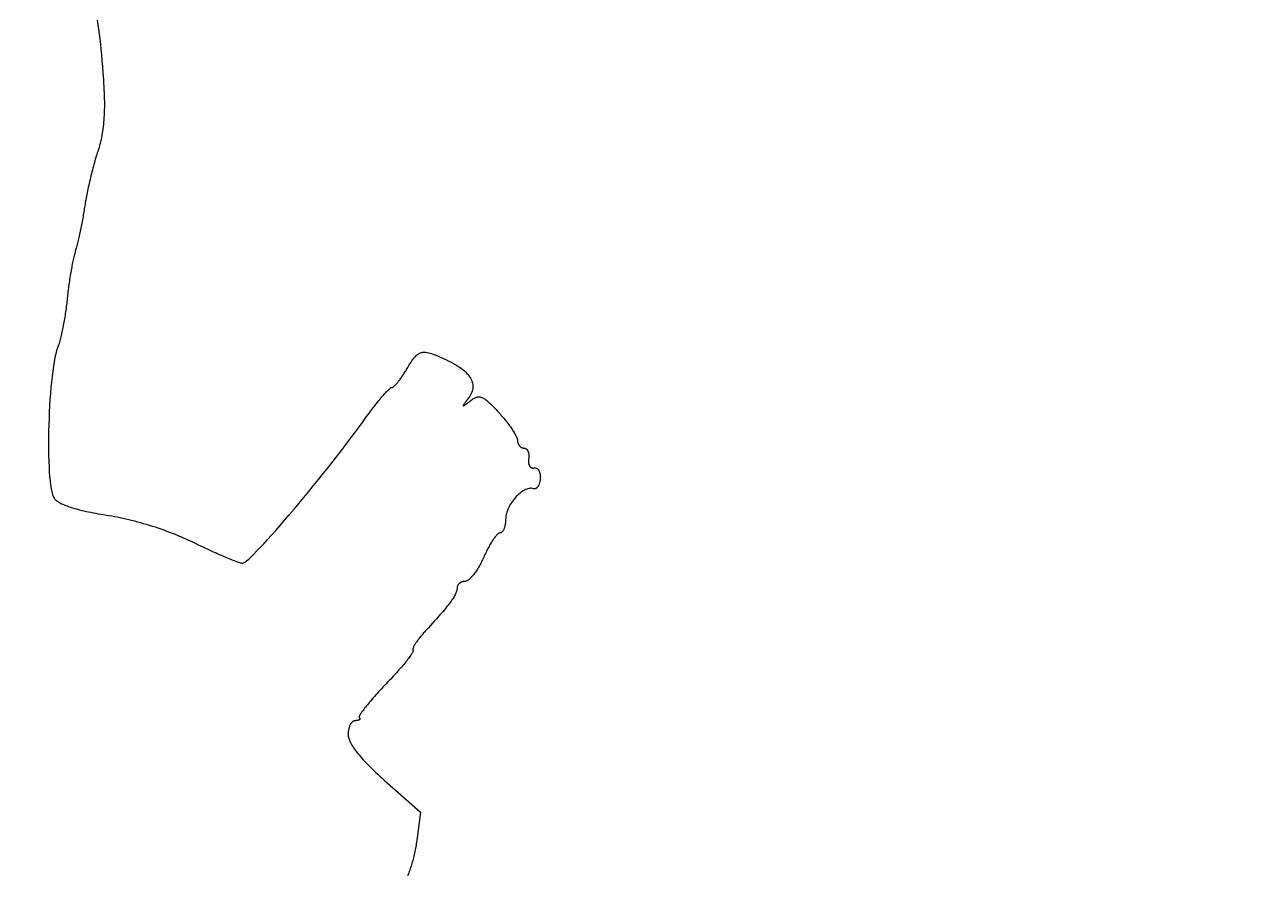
# Model space of a CAD drawing. Extents: x -25 to 25, y -25 to 25.
# Drawn here: x 6.08 to 15.13, y 6.1 to 12.39 of the extents above; entities that cross this region are included whole.
import ezdxf

# ---------------------------------------------------------------- set-up
doc = ezdxf.new("R2010")
doc.units = 0
doc.layers.add('CUT', color=1, linetype='CONTINUOUS')
doc.layers.add('YOUMU', color=7, linetype='CONTINUOUS')

msp = doc.modelspace()

# ---------------------------------------------------------------- linework, layer by layer
at = {"layer": 'CUT'}
msp.add_circle((0, 0), 25, dxfattribs=at)
at = {"layer": 'YOUMU'}
msp.add_lwpolyline([(6.6159, 12.4251), (6.6211, 12.3921), (6.626, 12.3579), (6.6306, 12.3226), (6.6351, 12.286), (6.6394, 12.2481), (6.6435, 12.2088), (6.6474, 12.1682), (6.6512, 12.1261), (6.6548, 12.0825), (6.6583, 12.0374), (6.6602, 12.0106), (6.6619, 11.9846), (6.6635, 11.9593), (6.6648, 11.9348), (6.666, 11.911), (6.6669, 11.8878), (6.6676, 11.8653), (6.6682, 11.8434), (6.6685, 11.8221), (6.6686, 11.8014), (6.6685, 11.7812), (6.6682, 11.7616), (6.6677, 11.7424), (6.667, 11.7238), (6.666, 11.7056), (6.6648, 11.6878), (6.6634, 11.6704), (6.6618, 11.6534), (6.66, 11.6367), (6.6579, 11.6204), (6.6557, 11.6043), (6.6532, 11.5885), (6.6504, 11.573), (6.6474, 11.5577), (6.6442, 11.5427), (6.6408, 11.5277), (6.6371, 11.513), (6.6332, 11.4984), (6.6291, 11.4838), (6.6247, 11.4694), (6.62, 11.455), (6.6165, 11.444), (6.6129, 11.4327), (6.6092, 11.4209), (6.6056, 11.4088), (6.6019, 11.3964), (6.5982, 11.3837), (6.5946, 11.3707), (6.5909, 11.3574), (6.5873, 11.344), (6.5836, 11.3304), (6.58, 11.3166), (6.5764, 11.3026), (6.5729, 11.2886), (6.5694, 11.2745), (6.566, 11.2604), (6.5626, 11.2463), (6.5593, 11.2321), (6.5561, 11.2181), (6.5529, 11.204), (6.5498, 11.1901), (6.5469, 11.1763), (6.544, 11.1627), (6.5412, 11.1493), (6.5386, 11.136), (6.5361, 11.123), (6.5337, 11.1103), (6.5314, 11.0979), (6.5293, 11.0858), (6.5273, 11.074), (6.5255, 11.0627), (6.5238, 11.0517), (6.5222, 11.0409), (6.5205, 11.0298), (6.5187, 11.0185), (6.5168, 11.007), (6.5149, 10.9954), (6.5129, 10.9837), (6.5108, 10.9718), (6.5086, 10.9598), (6.5064, 10.9478), (6.5042, 10.9358), (6.5019, 10.9237), (6.4995, 10.9117), (6.4972, 10.8996), (6.4948, 10.8877), (6.4923, 10.8758), (6.4899, 10.864), (6.4874, 10.8523), (6.4849, 10.8408), (6.4825, 10.8295), (6.48, 10.8183), (6.4775, 10.8074), (6.475, 10.7968), (6.4726, 10.7864), (6.4701, 10.7763), (6.4677, 10.7665), (6.4653, 10.757), (6.4629, 10.7479), (6.4606, 10.7392), (6.4583, 10.731), (6.4561, 10.7231), (6.4539, 10.7157), (6.4518, 10.7083), (6.4496, 10.7003), (6.4474, 10.6919), (6.4451, 10.683), (6.4429, 10.6736), (6.4406, 10.6638), (6.4383, 10.6536), (6.436, 10.6431), (6.4338, 10.6322), (6.4315, 10.6209), (6.4292, 10.6094), (6.427, 10.5976), (6.4247, 10.5856), (6.4225, 10.5733), (6.4203, 10.5609), (6.4182, 10.5482), (6.4161, 10.5355), (6.414, 10.5226), (6.4119, 10.5096), (6.41, 10.4966), (6.408, 10.4835), (6.4061, 10.4704), (6.4043, 10.4573), (6.4026, 10.4443), (6.4009, 10.4313), (6.3993, 10.4183), (6.3977, 10.4055), (6.3963, 10.3929), (6.3949, 10.3804), (6.3937, 10.368), (6.3925, 10.3559), (6.3913, 10.3438), (6.39, 10.3315), (6.3886, 10.3191), (6.3871, 10.3065), (6.3855, 10.2937), (6.3837, 10.2809), (6.3819, 10.268), (6.38, 10.2551), (6.378, 10.2421), (6.3759, 10.2292), (6.3738, 10.2163), (6.3716, 10.2034), (6.3693, 10.1906), (6.3669, 10.178), (6.3645, 10.1654), (6.3621, 10.153), (6.3596, 10.1408), (6.3571, 10.1288), (6.3545, 10.117), (6.3519, 10.1055), (6.3493, 10.0943), (6.3467, 10.0833), (6.344, 10.0727), (6.3413, 10.0625), (6.3387, 10.0526), (6.336, 10.0431), (6.3333, 10.0341), (6.3307, 10.0255), (6.328, 10.0174), (6.3254, 10.0098), (6.3228, 10.0027), (6.3159, 9.9821), (6.3093, 9.9577), (6.303, 9.93), (6.2971, 9.8991), (6.2916, 9.8654), (6.2864, 9.8291), (6.2816, 9.7904), (6.2772, 9.7498), (6.2732, 9.7074), (6.2696, 9.6635), (6.2664, 9.6184), (6.2636, 9.5724), (6.2612, 9.5257), (6.2592, 9.4786), (6.2577, 9.4315), (6.2565, 9.3846), (6.2559, 9.3381), (6.2557, 9.2923), (6.2559, 9.2475), (6.2566, 9.2041), (6.2577, 9.1622), (6.2594, 9.1221), (6.2615, 9.0841), (6.2641, 9.0486), (6.2672, 9.0157), (6.2708, 8.9857), (6.2749, 8.959), (6.2795, 8.9357), (6.2846, 8.9163), (6.2903, 8.9009), (6.2965, 8.8898), (6.3002, 8.8851), (6.3046, 8.8805), (6.3096, 8.8758), (6.3152, 8.8713), (6.3215, 8.8667), (6.3283, 8.8622), (6.3358, 8.8577), (6.3438, 8.8532), (6.3525, 8.8488), (6.3618, 8.8445), (6.3716, 8.8401), (6.382, 8.8358), (6.393, 8.8316), (6.4046, 8.8274), (6.4167, 8.8232), (6.4294, 8.8191), (6.4427, 8.8151), (6.4565, 8.8111), (6.4708, 8.8072), (6.4857, 8.8033), (6.5011, 8.7994), (6.5171, 8.7957), (6.5336, 8.792), (6.5506, 8.7883), (6.5681, 8.7848), (6.5861, 8.7812), (6.6046, 8.7778), (6.6236, 8.7744), (6.6431, 8.7711), (6.6631, 8.7679), (6.6836, 8.7648), (6.7034, 8.7616), (6.7235, 8.7582), (6.7439, 8.7545), (6.7645, 8.7506), (6.7853, 8.7463), (6.8063, 8.7418), (6.8274, 8.737), (6.8487, 8.732), (6.8701, 8.7267), (6.8917, 8.7212), (6.9133, 8.7155), (6.9349, 8.7095), (6.9566, 8.7033), (6.9783, 8.6969), (7, 8.6903), (7.0217, 8.6835), (7.0434, 8.6765), (7.0649, 8.6693), (7.0864, 8.6619), (7.1078, 8.6543), (7.129, 8.6466), (7.1501, 8.6387), (7.1711, 8.6307), (7.1918, 8.6225), (7.2123, 8.6142), (7.2326, 8.6057), (7.2526, 8.5971), (7.2724, 8.5884), (7.2919, 8.5796), (7.311, 8.5706), (7.3298, 8.5616), (7.3465, 8.5535), (7.3631, 8.5455), (7.3796, 8.5376), (7.3959, 8.5298), (7.4121, 8.5222), (7.4281, 8.5148), (7.4439, 8.5075), (7.4594, 8.5003), (7.4747, 8.4934), (7.4896, 8.4866), (7.5043, 8.4801), (7.5186, 8.4737), (7.5326, 8.4676), (7.5462, 8.4617), (7.5593, 8.4561), (7.572, 8.4507), (7.5842, 8.4456), (7.596, 8.4408), (7.6072, 8.4363), (7.6179, 8.432), (7.628, 8.4281), (7.6375, 8.4245), (7.6463, 8.4212), (7.6546, 8.4183), (7.6621, 8.4157), (7.669, 8.4135), (7.6751, 8.4117), (7.6805, 8.4103), (7.6851, 8.4092), (7.6889, 8.4086), (7.6919, 8.4084), (7.6987, 8.4104), (7.7084, 8.4164), (7.721, 8.4261), (7.7363, 8.4394), (7.7542, 8.4561), (7.7744, 8.4759), (7.7968, 8.4988), (7.8213, 8.5245), (7.8476, 8.5528), (7.8757, 8.5835), (7.9054, 8.6165), (7.9365, 8.6515), (7.9688, 8.6884), (8.0023, 8.727), (8.0366, 8.7671), (8.0718, 8.8085), (8.1075, 8.851), (8.1437, 8.8944), (8.1802, 8.9386), (8.2168, 8.9833), (8.2534, 9.0283), (8.2898, 9.0736), (8.3259, 9.1188), (8.3614, 9.1638), (8.3963, 9.2085), (8.4303, 9.2525), (8.4634, 9.2958), (8.4953, 9.3381), (8.5259, 9.3792), (8.555, 9.4191), (8.5825, 9.4574), (8.592, 9.4706), (8.6014, 9.4837), (8.6108, 9.4966), (8.6201, 9.5092), (8.6293, 9.5217), (8.6384, 9.5339), (8.6475, 9.5458), (8.6564, 9.5574), (8.6651, 9.5688), (8.6737, 9.5798), (8.6822, 9.5905), (8.6904, 9.6009), (8.6985, 9.6109), (8.7063, 9.6205), (8.714, 9.6297), (8.7213, 9.6385), (8.7284, 9.6468), (8.7353, 9.6547), (8.7419, 9.6621), (8.7481, 9.669), (8.7541, 9.6754), (8.7597, 9.6813), (8.7649, 9.6867), (8.7698, 9.6914), (8.7744, 9.6956), (8.7785, 9.6992), (8.7822, 9.7022), (8.7855, 9.7046), (8.7884, 9.7063), (8.7909, 9.7073), (8.7928, 9.7076), (8.7946, 9.7078), (8.7967, 9.7084), (8.7989, 9.7093), (8.8013, 9.7106), (8.8038, 9.7122), (8.8065, 9.7141), (8.8094, 9.7164), (8.8124, 9.7189), (8.8156, 9.7218), (8.8189, 9.7249), (8.8223, 9.7284), (8.8259, 9.7321), (8.8295, 9.7361), (8.8333, 9.7403), (8.8371, 9.7448), (8.841, 9.7495), (8.845, 9.7545), (8.8491, 9.7596), (8.8532, 9.765), (8.8574, 9.7705), (8.8616, 9.7763), (8.8659, 9.7822), (8.8702, 9.7883), (8.8745, 9.7946), (8.8788, 9.801), (8.8832, 9.8075), (8.8875, 9.8142), (8.8918, 9.821), (8.8961, 9.8279), (8.9004, 9.8349), (8.9046, 9.8421), (8.9133, 9.8566), (8.9215, 9.8702), (8.9294, 9.8829), (8.9369, 9.8947), (8.9442, 9.9056), (8.9513, 9.9155), (8.9582, 9.9246), (8.965, 9.9328), (8.9717, 9.9402), (8.9784, 9.9467), (8.9852, 9.9524), (8.9921, 9.9572), (8.9992, 9.9612), (9.0064, 9.9644), (9.0139, 9.9668), (9.0218, 9.9685), (9.03, 9.9693), (9.0386, 9.9694), (9.0476, 9.9687), (9.0572, 9.9673), (9.0674, 9.9651), (9.0782, 9.9623), (9.0896, 9.9587), (9.1018, 9.9544), (9.1148, 9.9495), (9.1286, 9.9438), (9.1434, 9.9375), (9.159, 9.9305), (9.1756, 9.9229), (9.1933, 9.9147), (9.2121, 9.9058), (9.2286, 9.8977), (9.2443, 9.8896), (9.2592, 9.8814), (9.2734, 9.873), (9.2868, 9.8646), (9.2994, 9.8561), (9.3112, 9.8476), (9.3222, 9.8389), (9.3325, 9.8302), (9.342, 9.8214), (9.3507, 9.8125), (9.3585, 9.8036), (9.3657, 9.7946), (9.372, 9.7855), (9.3775, 9.7764), (9.3822, 9.7672), (9.3862, 9.7579), (9.3893, 9.7486), (9.3917, 9.7392), (9.3933, 9.7298), (9.394, 9.7204), (9.394, 9.7109), (9.3931, 9.7013), (9.3915, 9.6917), (9.3891, 9.6821), (9.3858, 9.6724), (9.3818, 9.6627), (9.3769, 9.653), (9.3713, 9.6432), (9.3648, 9.6334), (9.3575, 9.6236), (9.3528, 9.6176), (9.3485, 9.6119), (9.3445, 9.6067), (9.3408, 9.6018), (9.3374, 9.5974), (9.3344, 9.5933), (9.3317, 9.5896), (9.3294, 9.5863), (9.3274, 9.5833), (9.3258, 9.5807), (9.3245, 9.5785), (9.3236, 9.5767), (9.323, 9.5752), (9.3228, 9.5741), (9.323, 9.5734), (9.3235, 9.5731), (9.3244, 9.5731), (9.3256, 9.5734), (9.3273, 9.5742), (9.3293, 9.5752), (9.3316, 9.5767), (9.3344, 9.5785), (9.3375, 9.5806), (9.3411, 9.5831), (9.345, 9.586), (9.3493, 9.5892), (9.354, 9.5927), (9.359, 9.5966), (9.3645, 9.6008), (9.3704, 9.6054), (9.3767, 9.6103), (9.383, 9.6151), (9.389, 9.6195), (9.3949, 9.6235), (9.4006, 9.627), (9.4062, 9.6301), (9.4116, 9.6328), (9.417, 9.635), (9.4223, 9.6367), (9.4276, 9.6379), (9.4329, 9.6387), (9.4382, 9.6389), (9.4436, 9.6386), (9.449, 9.6378), (9.4545, 9.6365), (9.4601, 9.6346), (9.4659, 9.6322), (9.4719, 9.6291), (9.478, 9.6255), (9.4844, 9.6213), (9.4911, 9.6165), (9.498, 9.6111), (9.5052, 9.6051), (9.5128, 9.5984), (9.5207, 9.5911), (9.529, 9.5831), (9.5377, 9.5744), (9.5468, 9.5651), (9.5564, 9.555), (9.5665, 9.5443), (9.5771, 9.5329), (9.5882, 9.5207), (9.5954, 9.5127), (9.6024, 9.5047), (9.6094, 9.4967), (9.6163, 9.4886), (9.623, 9.4805), (9.6297, 9.4724), (9.6361, 9.4644), (9.6425, 9.4564), (9.6487, 9.4484), (9.6547, 9.4405), (9.6605, 9.4327), (9.6661, 9.425), (9.6716, 9.4174), (9.6768, 9.4099), (9.6819, 9.4026), (9.6867, 9.3954), (9.6912, 9.3884), (9.6956, 9.3815), (9.6996, 9.3749), (9.7034, 9.3684), (9.7069, 9.3622), (9.7102, 9.3562), (9.7131, 9.3505), (9.7158, 9.3451), (9.7181, 9.3399), (9.7201, 9.335), (9.7218, 9.3305), (9.7232, 9.3262), (9.7241, 9.3223), (9.7248, 9.3188), (9.725, 9.3156), (9.7252, 9.3127), (9.7254, 9.3097), (9.7258, 9.3069), (9.7263, 9.304), (9.7269, 9.3012), (9.7277, 9.2985), (9.7285, 9.2958), (9.7295, 9.2932), (9.7305, 9.2907), (9.7317, 9.2882), (9.7329, 9.2858), (9.7343, 9.2835), (9.7357, 9.2813), (9.7372, 9.2791), (9.7388, 9.2771), (9.7405, 9.2751), (9.7423, 9.2732), (9.7441, 9.2715), (9.746, 9.2698), (9.748, 9.2683), (9.7501, 9.2668), (9.7521, 9.2655), (9.7543, 9.2643), (9.7565, 9.2632), (9.7588, 9.2623), (9.7611, 9.2615), (9.7634, 9.2608), (9.7658, 9.2603), (9.7682, 9.2599), (9.7706, 9.2597), (9.7731, 9.2596), (9.7756, 9.2595), (9.778, 9.2592), (9.7803, 9.2587), (9.7825, 9.2579), (9.7847, 9.257), (9.7868, 9.2559), (9.7888, 9.2545), (9.7907, 9.253), (9.7926, 9.2514), (9.7943, 9.2495), (9.796, 9.2475), (9.7975, 9.2453), (9.799, 9.243), (9.8004, 9.2406), (9.8017, 9.2379), (9.8029, 9.2352), (9.8039, 9.2323), (9.8049, 9.2293), (9.8058, 9.2262), (9.8065, 9.2229), (9.8071, 9.2196), (9.8077, 9.2161), (9.8081, 9.2126), (9.8083, 9.2089), (9.8085, 9.2052), (9.8085, 9.2014), (9.8084, 9.1975), (9.8082, 9.1935), (9.8078, 9.1895), (9.8074, 9.1854), (9.8067, 9.1812), (9.8061, 9.1771), (9.8056, 9.173), (9.8053, 9.1691), (9.8051, 9.1652), (9.8051, 9.1614), (9.8052, 9.1577), (9.8055, 9.1542), (9.8059, 9.1507), (9.8064, 9.1474), (9.8071, 9.1442), (9.8079, 9.1411), (9.8088, 9.1381), (9.8099, 9.1353), (9.8111, 9.1326), (9.8123, 9.1301), (9.8137, 9.1277), (9.8153, 9.1254), (9.8169, 9.1234), (9.8186, 9.1214), (9.8205, 9.1197), (9.8224, 9.1181), (9.8244, 9.1167), (9.8266, 9.1155), (9.8288, 9.1145), (9.8311, 9.1137), (9.8335, 9.1131), (9.836, 9.1126), (9.8385, 9.1124), (9.8412, 9.1124), (9.8439, 9.1126), (9.8467, 9.1131), (9.8495, 9.1135), (9.8523, 9.1136), (9.8549, 9.1136), (9.8576, 9.1132), (9.8601, 9.1127), (9.8626, 9.1119), (9.865, 9.1109), (9.8674, 9.1097), (9.8697, 9.1082), (9.8718, 9.1066), (9.8739, 9.1047), (9.876, 9.1027), (9.8779, 9.1005), (9.8797, 9.0981), (9.8814, 9.0955), (9.8831, 9.0927), (9.8846, 9.0898), (9.886, 9.0867), (9.8873, 9.0834), (9.8885, 9.08), (9.8896, 9.0764), (9.8905, 9.0727), (9.8914, 9.0689), (9.8921, 9.065), (9.8926, 9.0609), (9.8931, 9.0567), (9.8934, 9.0524), (9.8935, 9.0479), (9.8935, 9.0434), (9.8934, 9.0388), (9.8931, 9.0341), (9.8927, 9.0294), (9.8922, 9.0248), (9.8915, 9.0203), (9.8908, 9.016), (9.8899, 9.0117), (9.889, 9.0076), (9.8879, 9.0036), (9.8867, 8.9997), (9.8855, 8.996), (9.8842, 8.9924), (9.8827, 8.9889), (9.8812, 8.9856), (9.8796, 8.9825), (9.878, 8.9796), (9.8763, 8.9768), (9.8745, 8.9742), (9.8726, 8.9717), (9.8707, 8.9695), (9.8688, 8.9674), (9.8667, 8.9656), (9.8647, 8.9639), (9.8626, 8.9625), (9.8604, 8.9613), (9.8582, 8.9602), (9.856, 8.9594), (9.8537, 8.9589), (9.8515, 8.9586), (9.8492, 8.9585), (9.8468, 8.9586), (9.8445, 8.959), (9.8421, 8.9597), (9.8347, 8.9616), (9.8269, 8.9625), (9.8189, 8.9624), (9.8107, 8.9614), (9.8022, 8.9596), (9.7936, 8.9568), (9.7849, 8.9533), (9.7761, 8.949), (9.7673, 8.944), (9.7584, 8.9383), (9.7496, 8.932), (9.7408, 8.9251), (9.7322, 8.9176), (9.7237, 8.9096), (9.7153, 8.9012), (9.7072, 8.8923), (9.6993, 8.883), (9.6918, 8.8733), (9.6845, 8.8634), (9.6777, 8.8531), (9.6712, 8.8427), (9.6651, 8.832), (9.6596, 8.8212), (9.6545, 8.8103), (9.65, 8.7994), (9.6461, 8.7884), (9.6429, 8.7774), (9.6402, 8.7665), (9.6383, 8.7556), (9.6371, 8.7449), (9.6367, 8.7344), (9.6367, 8.729), (9.6365, 8.7237), (9.6362, 8.7185), (9.6358, 8.7133), (9.6353, 8.7082), (9.6348, 8.7032), (9.6341, 8.6984), (9.6333, 8.6936), (9.6324, 8.689), (9.6314, 8.6845), (9.6303, 8.6801), (9.6292, 8.6759), (9.628, 8.6718), (9.6266, 8.6679), (9.6253, 8.6642), (9.6238, 8.6606), (9.6223, 8.6572), (9.6207, 8.654), (9.619, 8.651), (9.6173, 8.6481), (9.6155, 8.6455), (9.6137, 8.6431), (9.6118, 8.6409), (9.6099, 8.639), (9.6079, 8.6373), (9.6059, 8.6358), (9.6038, 8.6346), (9.6017, 8.6336), (9.5996, 8.6329), (9.5974, 8.6325), (9.5952, 8.6324), (9.5929, 8.6321), (9.5904, 8.6314), (9.5877, 8.6302), (9.5849, 8.6285), (9.5819, 8.6263), (9.5787, 8.6238), (9.5754, 8.6208), (9.5719, 8.6173), (9.5684, 8.6135), (9.5647, 8.6093), (9.5609, 8.6047), (9.557, 8.5998), (9.553, 8.5945), (9.5489, 8.5888), (9.5447, 8.5828), (9.5405, 8.5766), (9.5362, 8.57), (9.5318, 8.5631), (9.5275, 8.5559), (9.523, 8.5485), (9.5186, 8.5409), (9.5141, 8.5329), (9.5097, 8.5248), (9.5052, 8.5165), (9.5007, 8.5079), (9.4963, 8.4992), (9.4918, 8.4903), (9.4874, 8.4812), (9.4831, 8.472), (9.4788, 8.4626), (9.4746, 8.4532), (9.4703, 8.4437), (9.4659, 8.4343), (9.4615, 8.4251), (9.4569, 8.416), (9.4523, 8.4071), (9.4476, 8.3984), (9.4428, 8.3899), (9.438, 8.3815), (9.4332, 8.3734), (9.4283, 8.3655), (9.4234, 8.3578), (9.4186, 8.3504), (9.4137, 8.3432), (9.4088, 8.3364), (9.4039, 8.3298), (9.3991, 8.3235), (9.3943, 8.3175), (9.3896, 8.3119), (9.3849, 8.3066), (9.3803, 8.3016), (9.3757, 8.297), (9.3713, 8.2928), (9.367, 8.289), (9.3627, 8.2856), (9.3586, 8.2826), (9.3546, 8.28), (9.3508, 8.2778), (9.3471, 8.2762), (9.3435, 8.2749), (9.3401, 8.2742), (9.3369, 8.274), (9.3338, 8.2739), (9.3307, 8.2737), (9.3277, 8.2734), (9.3248, 8.2729), (9.3219, 8.2724), (9.319, 8.2717), (9.3162, 8.2709), (9.3135, 8.27), (9.3108, 8.269), (9.3082, 8.2679), (9.3057, 8.2667), (9.3033, 8.2655), (9.301, 8.2641), (9.2987, 8.2626), (9.2966, 8.261), (9.2945, 8.2594), (9.2926, 8.2577), (9.2907, 8.2559), (9.289, 8.254), (9.2874, 8.2521), (9.2859, 8.2501), (9.2845, 8.248), (9.2832, 8.2459), (9.2821, 8.2438), (9.2811, 8.2415), (9.2803, 8.2393), (9.2796, 8.2369), (9.279, 8.2346), (9.2786, 8.2322), (9.2784, 8.2297), (9.2783, 8.2273), (9.2782, 8.2222), (9.2777, 8.2171), (9.2768, 8.2117), (9.2756, 8.2062), (9.274, 8.2005), (9.272, 8.1946), (9.2696, 8.1884), (9.2667, 8.1819), (9.2634, 8.1752), (9.2597, 8.1681), (9.2555, 8.1608), (9.2508, 8.153), (9.2456, 8.145), (9.2399, 8.1365), (9.2336, 8.1276), (9.2268, 8.1183), (9.2194, 8.1085), (9.2115, 8.0982), (9.2029, 8.0875), (9.1938, 8.0762), (9.184, 8.0644), (9.1736, 8.0521), (9.1625, 8.0392), (9.1508, 8.0256), (9.1383, 8.0115), (9.1252, 7.9967), (9.1114, 7.9813), (9.0968, 7.9652), (9.0815, 7.9484), (9.0654, 7.9308), (9.0486, 7.9125), (9.0424, 7.9058), (9.0363, 7.899), (9.0304, 7.8923), (9.0246, 7.8857), (9.019, 7.8791), (9.0136, 7.8726), (9.0083, 7.8662), (9.0032, 7.8599), (8.9983, 7.8537), (8.9936, 7.8475), (8.9891, 7.8416), (8.9848, 7.8357), (8.9807, 7.83), (8.9769, 7.8245), (8.9732, 7.8191), (8.9698, 7.8139), (8.9666, 7.8089), (8.9637, 7.8041), (8.9611, 7.7995), (8.9587, 7.7951), (8.9565, 7.791), (8.9547, 7.7871), (8.9531, 7.7834), (8.9518, 7.78), (8.9508, 7.7769), (8.9501, 7.7741), (8.9498, 7.7715), (8.9497, 7.7693), (8.95, 7.7673), (8.9506, 7.7657), (8.9515, 7.7645), (8.9523, 7.7631), (8.9525, 7.761), (8.952, 7.7584), (8.951, 7.7552), (8.9494, 7.7515), (8.9473, 7.7472), (8.9446, 7.7424), (8.9413, 7.7371), (8.9376, 7.7312), (8.9333, 7.725), (8.9286, 7.7182), (8.9233, 7.7111), (8.9177, 7.7035), (8.9115, 7.6955), (8.905, 7.6872), (8.898, 7.6784), (8.8906, 7.6694), (8.8828, 7.66), (8.8746, 7.6502), (8.8661, 7.6402), (8.8572, 7.6299), (8.848, 7.6194), (8.8385, 7.6086), (8.8286, 7.5976), (8.8185, 7.5864), (8.8081, 7.5749), (8.7974, 7.5634), (8.7865, 7.5516), (8.7753, 7.5397), (8.7639, 7.5277), (8.7523, 7.5156), (8.7407, 7.5035), (8.7293, 7.4915), (8.7181, 7.4797), (8.7072, 7.4679), (8.6965, 7.4563), (8.6862, 7.4449), (8.676, 7.4336), (8.6662, 7.4226), (8.6567, 7.4118), (8.6475, 7.4012), (8.6387, 7.3909), (8.6302, 7.3808), (8.6221, 7.3711), (8.6143, 7.3616), (8.607, 7.3525), (8.6, 7.3437), (8.5935, 7.3353), (8.5874, 7.3273), (8.5818, 7.3196), (8.5766, 7.3124), (8.5719, 7.3056), (8.5677, 7.2993), (8.5641, 7.2934), (8.5609, 7.2881), (8.5582, 7.2832), (8.5562, 7.2788), (8.5546, 7.275), (8.5537, 7.2718), (8.5533, 7.2691), (8.5535, 7.267), (8.5544, 7.2655), (8.5555, 7.2643), (8.5564, 7.2632), (8.5572, 7.2621), (8.5578, 7.2609), (8.5583, 7.2599), (8.5586, 7.2588), (8.5588, 7.2577), (8.5588, 7.2567), (8.5587, 7.2557), (8.5584, 7.2547), (8.558, 7.2538), (8.5575, 7.2529), (8.5568, 7.252), (8.556, 7.2512), (8.5551, 7.2503), (8.554, 7.2496), (8.5528, 7.2488), (8.5515, 7.2481), (8.5501, 7.2475), (8.5485, 7.2469), (8.5469, 7.2463), (8.5451, 7.2458), (8.5432, 7.2453), (8.5412, 7.2449), (8.539, 7.2445), (8.5368, 7.2442), (8.5345, 7.244), (8.532, 7.2438), (8.5295, 7.2436), (8.5269, 7.2435), (8.5241, 7.2435), (8.5214, 7.2433), (8.5187, 7.2429), (8.516, 7.2422), (8.5133, 7.2413), (8.5107, 7.2401), (8.5082, 7.2386), (8.5057, 7.2369), (8.5032, 7.235), (8.5009, 7.2329), (8.4986, 7.2305), (8.4963, 7.2279), (8.4942, 7.2251), (8.4921, 7.2221), (8.4901, 7.2189), (8.4882, 7.2155), (8.4863, 7.212), (8.4846, 7.2083), (8.4829, 7.2044), (8.4814, 7.2004), (8.4799, 7.1962), (8.4786, 7.1919), (8.4774, 7.1874), (8.4763, 7.1828), (8.4753, 7.1781), (8.4744, 7.1733), (8.4736, 7.1684), (8.473, 7.1633), (8.4725, 7.1582), (8.4722, 7.153), (8.4719, 7.1478), (8.4719, 7.1424), (8.4722, 7.1358), (8.473, 7.1288), (8.4744, 7.1216), (8.4764, 7.1141), (8.4789, 7.1063), (8.482, 7.0982), (8.4856, 7.0898), (8.4898, 7.0812), (8.4946, 7.0722), (8.4999, 7.063), (8.5057, 7.0535), (8.5122, 7.0437), (8.5191, 7.0336), (8.5267, 7.0232), (8.5348, 7.0125), (8.5434, 7.0016), (8.5526, 6.9904), (8.5624, 6.9789), (8.5727, 6.9671), (8.5836, 6.955), (8.595, 6.9427), (8.607, 6.93), (8.6195, 6.9171), (8.6326, 6.9039), (8.6462, 6.8905), (8.6604, 6.8767), (8.6751, 6.8627), (8.6904, 6.8484), (8.7062, 6.8338), (8.7226, 6.819), (8.7395, 6.8039), (9.0071, 6.5664), (8.9792, 6.3561), (8.9777, 6.3449), (8.976, 6.3335), (8.9741, 6.3221), (8.9721, 6.3106), (8.97, 6.2991), (8.9678, 6.2876), (8.9655, 6.2761), (8.963, 6.2646), (8.9604, 6.2532), (8.9578, 6.2419), (8.955, 6.2306), (8.9522, 6.2194), (8.9493, 6.2084), (8.9463, 6.1976), (8.9433, 6.1869), (8.9402, 6.1764), (8.937, 6.1662), (8.9338, 6.1562), (8.9306, 6.1464), (8.9273, 6.1369), (8.924, 6.1278), (8.9207, 6.1189), (8.9174, 6.1104), (8.914, 6.1023), (8.9107, 6.0946)], dxfattribs=at)

doc.saveas('drawing.dxf')
